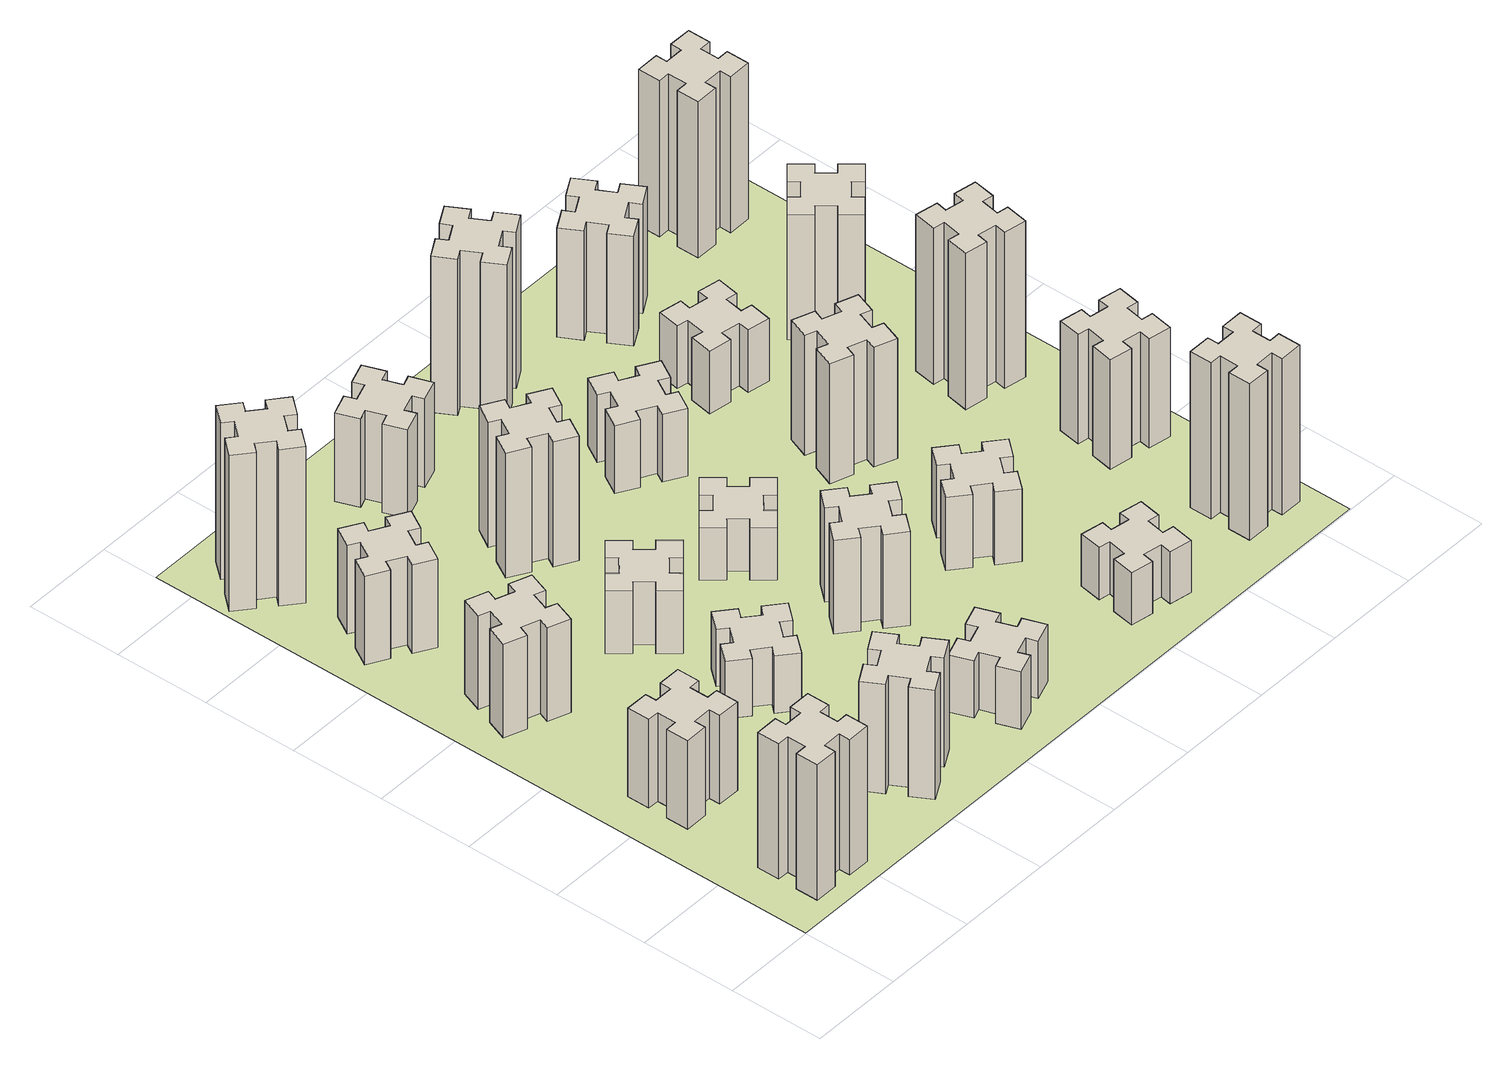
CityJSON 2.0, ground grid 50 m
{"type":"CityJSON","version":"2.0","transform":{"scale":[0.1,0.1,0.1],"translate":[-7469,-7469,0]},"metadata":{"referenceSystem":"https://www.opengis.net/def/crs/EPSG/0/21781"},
"CityObjects":{
"building1":{"type":"Building","attributes":{"class":"1000","function":"1000","usage":"1000","yearOfConstruction":2016,"roofType":"1000","measuredHeight":78,"storeysAboveGround":30,"storeysBelowGround":0},"geometry":[{"type":"Solid","lod":"1","boundaries":[[[[0,1,2,3,4,5,6,7,8,9,10,11,12,13,14,15,16,17,18,19]],[[17,16,20,21]],[[16,15,22,20]],[[15,14,23,22]],[[14,13,24,23]],[[13,12,25,24]],[[12,11,26,25]],[[11,10,27,26]],[[10,9,28,27]],[[9,8,29,28]],[[8,7,30,29]],[[7,6,31,30]],[[6,5,32,31]],[[5,4,33,32]],[[4,3,34,33]],[[3,2,35,34]],[[2,1,36,35]],[[1,0,37,36]],[[0,19,38,37]],[[19,18,39,38]],[[18,17,21,39]],[[24,25,26,27,28,29,30,31,32,33,34,35,36,37,38,39,21,20,22,23]]]]}]},
"building2":{"type":"Building","attributes":{"class":"1000","function":"1000","usage":"1000","yearOfConstruction":2016,"roofType":"1000","measuredHeight":51,"storeysAboveGround":30,"storeysBelowGround":0},"geometry":[{"type":"Solid","lod":"1","boundaries":[[[[40,41,42,43,44,45,46,47,48,49,50,51,52,53,54,55,56,57,58,59]],[[57,56,60,61]],[[56,55,62,60]],[[55,54,63,62]],[[54,53,64,63]],[[53,52,65,64]],[[52,51,66,65]],[[51,50,67,66]],[[50,49,68,67]],[[49,48,69,68]],[[48,47,70,69]],[[47,46,71,70]],[[46,45,72,71]],[[45,44,73,72]],[[44,43,74,73]],[[43,42,75,74]],[[42,41,76,75]],[[41,40,77,76]],[[40,59,78,77]],[[59,58,79,78]],[[58,57,61,79]],[[64,65,66,67,68,69,70,71,72,73,74,75,76,77,78,79,61,60,62,63]]]]}]},
"building3":{"type":"Building","attributes":{"class":"1000","function":"1000","usage":"1000","yearOfConstruction":2016,"roofType":"1000","measuredHeight":54,"storeysAboveGround":30,"storeysBelowGround":0},"geometry":[{"type":"Solid","lod":"1","boundaries":[[[[80,81,82,83,84,85,86,87,88,89,90,91,92,93,94,95,96,97,98,99]],[[97,96,100,101]],[[96,95,102,100]],[[95,94,103,102]],[[94,93,104,103]],[[93,92,105,104]],[[92,91,106,105]],[[91,90,107,106]],[[90,89,108,107]],[[89,88,109,108]],[[88,87,110,109]],[[87,86,111,110]],[[86,85,112,111]],[[85,84,113,112]],[[84,83,114,113]],[[83,82,115,114]],[[82,81,116,115]],[[81,80,117,116]],[[80,99,118,117]],[[99,98,119,118]],[[98,97,101,119]],[[104,105,106,107,108,109,110,111,112,113,114,115,116,117,118,119,101,100,102,103]]]]}]},
"building4":{"type":"Building","attributes":{"class":"1000","function":"1000","usage":"1000","yearOfConstruction":2016,"roofType":"1000","measuredHeight":51,"storeysAboveGround":30,"storeysBelowGround":0},"geometry":[{"type":"Solid","lod":"1","boundaries":[[[[120,121,122,123,124,125,126,127,128,129,130,131,132,133,134,135,136,137,138,139]],[[137,136,140,141]],[[136,135,142,140]],[[135,134,143,142]],[[134,133,144,143]],[[133,132,145,144]],[[132,131,146,145]],[[131,130,147,146]],[[130,129,148,147]],[[129,128,149,148]],[[128,127,150,149]],[[127,126,151,150]],[[126,125,152,151]],[[125,124,153,152]],[[124,123,154,153]],[[123,122,155,154]],[[122,121,156,155]],[[121,120,157,156]],[[120,139,158,157]],[[139,138,159,158]],[[138,137,141,159]],[[144,145,146,147,148,149,150,151,152,153,154,155,156,157,158,159,141,140,142,143]]]]}]},
"building5":{"type":"Building","attributes":{"class":"1000","function":"1000","usage":"1000","yearOfConstruction":2016,"roofType":"1000","measuredHeight":63,"storeysAboveGround":30,"storeysBelowGround":0},"geometry":[{"type":"Solid","lod":"1","boundaries":[[[[160,161,162,163,164,165,166,167,168,169,170,171,172,173,174,175,176,177,178,179]],[[177,176,180,181]],[[176,175,182,180]],[[175,174,183,182]],[[174,173,184,183]],[[173,172,185,184]],[[172,171,186,185]],[[171,170,187,186]],[[170,169,188,187]],[[169,168,189,188]],[[168,167,190,189]],[[167,166,191,190]],[[166,165,192,191]],[[165,164,193,192]],[[164,163,194,193]],[[163,162,195,194]],[[162,161,196,195]],[[161,160,197,196]],[[160,179,198,197]],[[179,178,199,198]],[[178,177,181,199]],[[184,185,186,187,188,189,190,191,192,193,194,195,196,197,198,199,181,180,182,183]]]]}]},
"building6":{"type":"Building","attributes":{"class":"1000","function":"1000","usage":"1000","yearOfConstruction":2016,"roofType":"1000","measuredHeight":90,"storeysAboveGround":30,"storeysBelowGround":0},"geometry":[{"type":"Solid","lod":"1","boundaries":[[[[200,201,202,203,204,205,206,207,208,209,210,211,212,213,214,215,216,217,218,219]],[[217,216,220,221]],[[216,215,222,220]],[[215,214,223,222]],[[214,213,224,223]],[[213,212,225,224]],[[212,211,226,225]],[[211,210,227,226]],[[210,209,228,227]],[[209,208,229,228]],[[208,207,230,229]],[[207,206,231,230]],[[206,205,232,231]],[[205,204,233,232]],[[204,203,234,233]],[[203,202,235,234]],[[202,201,236,235]],[[201,200,237,236]],[[200,219,238,237]],[[219,218,239,238]],[[218,217,221,239]],[[224,225,226,227,228,229,230,231,232,233,234,235,236,237,238,239,221,220,222,223]]]]}]},
"building7":{"type":"Building","attributes":{"class":"1000","function":"1000","usage":"1000","yearOfConstruction":2016,"roofType":"1000","measuredHeight":33,"storeysAboveGround":30,"storeysBelowGround":0},"geometry":[{"type":"Solid","lod":"1","boundaries":[[[[240,241,242,243,244,245,246,247,248,249,250,251,252,253,254,255,256,257,258,259]],[[257,256,260,261]],[[256,255,262,260]],[[255,254,263,262]],[[254,253,264,263]],[[253,252,265,264]],[[252,251,266,265]],[[251,250,267,266]],[[250,249,268,267]],[[249,248,269,268]],[[248,247,270,269]],[[247,246,271,270]],[[246,245,272,271]],[[245,244,273,272]],[[244,243,274,273]],[[243,242,275,274]],[[242,241,276,275]],[[241,240,277,276]],[[240,259,278,277]],[[259,258,279,278]],[[258,257,261,279]],[[264,265,266,267,268,269,270,271,272,273,274,275,276,277,278,279,261,260,262,263]]]]}]},
"building8":{"type":"Building","attributes":{"class":"1000","function":"1000","usage":"1000","yearOfConstruction":2016,"roofType":"1000","measuredHeight":36,"storeysAboveGround":30,"storeysBelowGround":0},"geometry":[{"type":"Solid","lod":"1","boundaries":[[[[280,281,282,283,284,285,286,287,288,289,290,291,292,293,294,295,296,297,298,299]],[[297,296,300,301]],[[296,295,302,300]],[[295,294,303,302]],[[294,293,304,303]],[[293,292,305,304]],[[292,291,306,305]],[[291,290,307,306]],[[290,289,308,307]],[[289,288,309,308]],[[288,287,310,309]],[[287,286,311,310]],[[286,285,312,311]],[[285,284,313,312]],[[284,283,314,313]],[[283,282,315,314]],[[282,281,316,315]],[[281,280,317,316]],[[280,299,318,317]],[[299,298,319,318]],[[298,297,301,319]],[[304,305,306,307,308,309,310,311,312,313,314,315,316,317,318,319,301,300,302,303]]]]}]},
"building9":{"type":"Building","attributes":{"class":"1000","function":"1000","usage":"1000","yearOfConstruction":2016,"roofType":"1000","measuredHeight":33,"storeysAboveGround":30,"storeysBelowGround":0},"geometry":[{"type":"Solid","lod":"1","boundaries":[[[[320,321,322,323,324,325,326,327,328,329,330,331,332,333,334,335,336,337,338,339]],[[337,336,340,341]],[[336,335,342,340]],[[335,334,343,342]],[[334,333,344,343]],[[333,332,345,344]],[[332,331,346,345]],[[331,330,347,346]],[[330,329,348,347]],[[329,328,349,348]],[[328,327,350,349]],[[327,326,351,350]],[[326,325,352,351]],[[325,324,353,352]],[[324,323,354,353]],[[323,322,355,354]],[[322,321,356,355]],[[321,320,357,356]],[[320,339,358,357]],[[339,338,359,358]],[[338,337,341,359]],[[344,345,346,347,348,349,350,351,352,353,354,355,356,357,358,359,341,340,342,343]]]]}]},
"building10":{"type":"Building","attributes":{"class":"1000","function":"1000","usage":"1000","yearOfConstruction":2016,"roofType":"1000","measuredHeight":72,"storeysAboveGround":30,"storeysBelowGround":0},"geometry":[{"type":"Solid","lod":"1","boundaries":[[[[360,361,362,363,364,365,366,367,368,369,370,371,372,373,374,375,376,377,378,379]],[[377,376,380,381]],[[376,375,382,380]],[[375,374,383,382]],[[374,373,384,383]],[[373,372,385,384]],[[372,371,386,385]],[[371,370,387,386]],[[370,369,388,387]],[[369,368,389,388]],[[368,367,390,389]],[[367,366,391,390]],[[366,365,392,391]],[[365,364,393,392]],[[364,363,394,393]],[[363,362,395,394]],[[362,361,396,395]],[[361,360,397,396]],[[360,379,398,397]],[[379,378,399,398]],[[378,377,381,399]],[[384,385,386,387,388,389,390,391,392,393,394,395,396,397,398,399,381,380,382,383]]]]}]},
"building11":{"type":"Building","attributes":{"class":"1000","function":"1000","usage":"1000","yearOfConstruction":2016,"roofType":"1000","measuredHeight":51,"storeysAboveGround":30,"storeysBelowGround":0},"geometry":[{"type":"Solid","lod":"1","boundaries":[[[[400,401,402,403,404,405,406,407,408,409,410,411,412,413,414,415,416,417,418,419]],[[417,416,420,421]],[[416,415,422,420]],[[415,414,423,422]],[[414,413,424,423]],[[413,412,425,424]],[[412,411,426,425]],[[411,410,427,426]],[[410,409,428,427]],[[409,408,429,428]],[[408,407,430,429]],[[407,406,431,430]],[[406,405,432,431]],[[405,404,433,432]],[[404,403,434,433]],[[403,402,435,434]],[[402,401,436,435]],[[401,400,437,436]],[[400,419,438,437]],[[419,418,439,438]],[[418,417,421,439]],[[424,425,426,427,428,429,430,431,432,433,434,435,436,437,438,439,421,420,422,423]]]]}]},
"building12":{"type":"Building","attributes":{"class":"1000","function":"1000","usage":"1000","yearOfConstruction":2016,"roofType":"1000","measuredHeight":54,"storeysAboveGround":30,"storeysBelowGround":0},"geometry":[{"type":"Solid","lod":"1","boundaries":[[[[440,441,442,443,444,445,446,447,448,449,450,451,452,453,454,455,456,457,458,459]],[[457,456,460,461]],[[456,455,462,460]],[[455,454,463,462]],[[454,453,464,463]],[[453,452,465,464]],[[452,451,466,465]],[[451,450,467,466]],[[450,449,468,467]],[[449,448,469,468]],[[448,447,470,469]],[[447,446,471,470]],[[446,445,472,471]],[[445,444,473,472]],[[444,443,474,473]],[[443,442,475,474]],[[442,441,476,475]],[[441,440,477,476]],[[440,459,478,477]],[[459,458,479,478]],[[458,457,461,479]],[[464,465,466,467,468,469,470,471,472,473,474,475,476,477,478,479,461,460,462,463]]]]}]},
"building13":{"type":"Building","attributes":{"class":"1000","function":"1000","usage":"1000","yearOfConstruction":2016,"roofType":"1000","measuredHeight":30,"storeysAboveGround":30,"storeysBelowGround":0},"geometry":[{"type":"Solid","lod":"1","boundaries":[[[[480,481,482,483,484,485,486,487,488,489,490,491,492,493,494,495,496,497,498,499]],[[497,496,500,501]],[[496,495,502,500]],[[495,494,503,502]],[[494,493,504,503]],[[493,492,505,504]],[[492,491,506,505]],[[491,490,507,506]],[[490,489,508,507]],[[489,488,509,508]],[[488,487,510,509]],[[487,486,511,510]],[[486,485,512,511]],[[485,484,513,512]],[[484,483,514,513]],[[483,482,515,514]],[[482,481,516,515]],[[481,480,517,516]],[[480,499,518,517]],[[499,498,519,518]],[[498,497,501,519]],[[504,505,506,507,508,509,510,511,512,513,514,515,516,517,518,519,501,500,502,503]]]]}]},
"building14":{"type":"Building","attributes":{"class":"1000","function":"1000","usage":"1000","yearOfConstruction":2016,"roofType":"1000","measuredHeight":39,"storeysAboveGround":30,"storeysBelowGround":0},"geometry":[{"type":"Solid","lod":"1","boundaries":[[[[520,521,522,523,524,525,526,527,528,529,530,531,532,533,534,535,536,537,538,539]],[[537,536,540,541]],[[536,535,542,540]],[[535,534,543,542]],[[534,533,544,543]],[[533,532,545,544]],[[532,531,546,545]],[[531,530,547,546]],[[530,529,548,547]],[[529,528,549,548]],[[528,527,550,549]],[[527,526,551,550]],[[526,525,552,551]],[[525,524,553,552]],[[524,523,554,553]],[[523,522,555,554]],[[522,521,556,555]],[[521,520,557,556]],[[520,539,558,557]],[[539,538,559,558]],[[538,537,541,559]],[[544,545,546,547,548,549,550,551,552,553,554,555,556,557,558,559,541,540,542,543]]]]}]},
"building15":{"type":"Building","attributes":{"class":"1000","function":"1000","usage":"1000","yearOfConstruction":2016,"roofType":"1000","measuredHeight":30,"storeysAboveGround":30,"storeysBelowGround":0},"geometry":[{"type":"Solid","lod":"1","boundaries":[[[[560,561,562,563,564,565,566,567,568,569,570,571,572,573,574,575,576,577,578,579]],[[577,576,580,581]],[[576,575,582,580]],[[575,574,583,582]],[[574,573,584,583]],[[573,572,585,584]],[[572,571,586,585]],[[571,570,587,586]],[[570,569,588,587]],[[569,568,589,588]],[[568,567,590,589]],[[567,566,591,590]],[[566,565,592,591]],[[565,564,593,592]],[[564,563,594,593]],[[563,562,595,594]],[[562,561,596,595]],[[561,560,597,596]],[[560,579,598,597]],[[579,578,599,598]],[[578,577,581,599]],[[584,585,586,587,588,589,590,591,592,593,594,595,596,597,598,599,581,580,582,583]]]]}]},
"building16":{"type":"Building","attributes":{"class":"1000","function":"1000","usage":"1000","yearOfConstruction":2016,"roofType":"1000","measuredHeight":42,"storeysAboveGround":30,"storeysBelowGround":0},"geometry":[{"type":"Solid","lod":"1","boundaries":[[[[600,601,602,603,604,605,606,607,608,609,610,611,612,613,614,615,616,617,618,619]],[[617,616,620,621]],[[616,615,622,620]],[[615,614,623,622]],[[614,613,624,623]],[[613,612,625,624]],[[612,611,626,625]],[[611,610,627,626]],[[610,609,628,627]],[[609,608,629,628]],[[608,607,630,629]],[[607,606,631,630]],[[606,605,632,631]],[[605,604,633,632]],[[604,603,634,633]],[[603,602,635,634]],[[602,601,636,635]],[[601,600,637,636]],[[600,619,638,637]],[[619,618,639,638]],[[618,617,621,639]],[[624,625,626,627,628,629,630,631,632,633,634,635,636,637,638,639,621,620,622,623]]]]}]},
"building17":{"type":"Building","attributes":{"class":"1000","function":"1000","usage":"1000","yearOfConstruction":2016,"roofType":"1000","measuredHeight":90,"storeysAboveGround":30,"storeysBelowGround":0},"geometry":[{"type":"Solid","lod":"1","boundaries":[[[[640,641,642,643,644,645,646,647,648,649,650,651,652,653,654,655,656,657,658,659]],[[657,656,660,661]],[[656,655,662,660]],[[655,654,663,662]],[[654,653,664,663]],[[653,652,665,664]],[[652,651,666,665]],[[651,650,667,666]],[[650,649,668,667]],[[649,648,669,668]],[[648,647,670,669]],[[647,646,671,670]],[[646,645,672,671]],[[645,644,673,672]],[[644,643,674,673]],[[643,642,675,674]],[[642,641,676,675]],[[641,640,677,676]],[[640,659,678,677]],[[659,658,679,678]],[[658,657,661,679]],[[664,665,666,667,668,669,670,671,672,673,674,675,676,677,678,679,661,660,662,663]]]]}]},
"building18":{"type":"Building","attributes":{"class":"1000","function":"1000","usage":"1000","yearOfConstruction":2016,"roofType":"1000","measuredHeight":69,"storeysAboveGround":30,"storeysBelowGround":0},"geometry":[{"type":"Solid","lod":"1","boundaries":[[[[680,681,682,683,684,685,686,687,688,689,690,691,692,693,694,695,696,697,698,699]],[[697,696,700,701]],[[696,695,702,700]],[[695,694,703,702]],[[694,693,704,703]],[[693,692,705,704]],[[692,691,706,705]],[[691,690,707,706]],[[690,689,708,707]],[[689,688,709,708]],[[688,687,710,709]],[[687,686,711,710]],[[686,685,712,711]],[[685,684,713,712]],[[684,683,714,713]],[[683,682,715,714]],[[682,681,716,715]],[[681,680,717,716]],[[680,699,718,717]],[[699,698,719,718]],[[698,697,701,719]],[[704,705,706,707,708,709,710,711,712,713,714,715,716,717,718,719,701,700,702,703]]]]}]},
"building19":{"type":"Building","attributes":{"class":"1000","function":"1000","usage":"1000","yearOfConstruction":2016,"roofType":"1000","measuredHeight":36,"storeysAboveGround":30,"storeysBelowGround":0},"geometry":[{"type":"Solid","lod":"1","boundaries":[[[[720,721,722,723,724,725,726,727,728,729,730,731,732,733,734,735,736,737,738,739]],[[737,736,740,741]],[[736,735,742,740]],[[735,734,743,742]],[[734,733,744,743]],[[733,732,745,744]],[[732,731,746,745]],[[731,730,747,746]],[[730,729,748,747]],[[729,728,749,748]],[[728,727,750,749]],[[727,726,751,750]],[[726,725,752,751]],[[725,724,753,752]],[[724,723,754,753]],[[723,722,755,754]],[[722,721,756,755]],[[721,720,757,756]],[[720,739,758,757]],[[739,738,759,758]],[[738,737,741,759]],[[744,745,746,747,748,749,750,751,752,753,754,755,756,757,758,759,741,740,742,743]]]]}]},
"building20":{"type":"Building","attributes":{"class":"1000","function":"1000","usage":"1000","yearOfConstruction":2016,"roofType":"1000","measuredHeight":90,"storeysAboveGround":30,"storeysBelowGround":0},"geometry":[{"type":"Solid","lod":"1","boundaries":[[[[760,761,762,763,764,765,766,767,768,769,770,771,772,773,774,775,776,777,778,779]],[[777,776,780,781]],[[776,775,782,780]],[[775,774,783,782]],[[774,773,784,783]],[[773,772,785,784]],[[772,771,786,785]],[[771,770,787,786]],[[770,769,788,787]],[[769,768,789,788]],[[768,767,790,789]],[[767,766,791,790]],[[766,765,792,791]],[[765,764,793,792]],[[764,763,794,793]],[[763,762,795,794]],[[762,761,796,795]],[[761,760,797,796]],[[760,779,798,797]],[[779,778,799,798]],[[778,777,781,799]],[[784,785,786,787,788,789,790,791,792,793,794,795,796,797,798,799,781,780,782,783]]]]}]},
"building21":{"type":"Building","attributes":{"class":"1000","function":"1000","usage":"1000","yearOfConstruction":2016,"roofType":"1000","measuredHeight":63,"storeysAboveGround":30,"storeysBelowGround":0},"geometry":[{"type":"Solid","lod":"1","boundaries":[[[[800,801,802,803,804,805,806,807,808,809,810,811,812,813,814,815,816,817,818,819]],[[817,816,820,821]],[[816,815,822,820]],[[815,814,823,822]],[[814,813,824,823]],[[813,812,825,824]],[[812,811,826,825]],[[811,810,827,826]],[[810,809,828,827]],[[809,808,829,828]],[[808,807,830,829]],[[807,806,831,830]],[[806,805,832,831]],[[805,804,833,832]],[[804,803,834,833]],[[803,802,835,834]],[[802,801,836,835]],[[801,800,837,836]],[[800,819,838,837]],[[819,818,839,838]],[[818,817,821,839]],[[824,825,826,827,828,829,830,831,832,833,834,835,836,837,838,839,821,820,822,823]]]]}]},
"building22":{"type":"Building","attributes":{"class":"1000","function":"1000","usage":"1000","yearOfConstruction":2016,"roofType":"1000","measuredHeight":63,"storeysAboveGround":30,"storeysBelowGround":0},"geometry":[{"type":"Solid","lod":"1","boundaries":[[[[840,841,842,843,844,845,846,847,848,849,850,851,852,853,854,855,856,857,858,859]],[[857,856,860,861]],[[856,855,862,860]],[[855,854,863,862]],[[854,853,864,863]],[[853,852,865,864]],[[852,851,866,865]],[[851,850,867,866]],[[850,849,868,867]],[[849,848,869,868]],[[848,847,870,869]],[[847,846,871,870]],[[846,845,872,871]],[[845,844,873,872]],[[844,843,874,873]],[[843,842,875,874]],[[842,841,876,875]],[[841,840,877,876]],[[840,859,878,877]],[[859,858,879,878]],[[858,857,861,879]],[[864,865,866,867,868,869,870,871,872,873,874,875,876,877,878,879,861,860,862,863]]]]}]},
"building23":{"type":"Building","attributes":{"class":"1000","function":"1000","usage":"1000","yearOfConstruction":2016,"roofType":"1000","measuredHeight":90,"storeysAboveGround":30,"storeysBelowGround":0},"geometry":[{"type":"Solid","lod":"1","boundaries":[[[[880,881,882,883,884,885,886,887,888,889,890,891,892,893,894,895,896,897,898,899]],[[897,896,900,901]],[[896,895,902,900]],[[895,894,903,902]],[[894,893,904,903]],[[893,892,905,904]],[[892,891,906,905]],[[891,890,907,906]],[[890,889,908,907]],[[889,888,909,908]],[[888,887,910,909]],[[887,886,911,910]],[[886,885,912,911]],[[885,884,913,912]],[[884,883,914,913]],[[883,882,915,914]],[[882,881,916,915]],[[881,880,917,916]],[[880,899,918,917]],[[899,898,919,918]],[[898,897,901,919]],[[904,905,906,907,908,909,910,911,912,913,914,915,916,917,918,919,901,900,902,903]]]]}]},
"building24":{"type":"Building","attributes":{"class":"1000","function":"1000","usage":"1000","yearOfConstruction":2016,"roofType":"1000","measuredHeight":72,"storeysAboveGround":30,"storeysBelowGround":0},"geometry":[{"type":"Solid","lod":"1","boundaries":[[[[920,921,922,923,924,925,926,927,928,929,930,931,932,933,934,935,936,937,938,939]],[[937,936,940,941]],[[936,935,942,940]],[[935,934,943,942]],[[934,933,944,943]],[[933,932,945,944]],[[932,931,946,945]],[[931,930,947,946]],[[930,929,948,947]],[[929,928,949,948]],[[928,927,950,949]],[[927,926,951,950]],[[926,925,952,951]],[[925,924,953,952]],[[924,923,954,953]],[[923,922,955,954]],[[922,921,956,955]],[[921,920,957,956]],[[920,939,958,957]],[[939,938,959,958]],[[938,937,941,959]],[[944,945,946,947,948,949,950,951,952,953,954,955,956,957,958,959,941,940,942,943]]]]}]},
"building25":{"type":"Building","attributes":{"class":"1000","function":"1000","usage":"1000","yearOfConstruction":2016,"roofType":"1000","measuredHeight":90,"storeysAboveGround":30,"storeysBelowGround":0},"geometry":[{"type":"Solid","lod":"1","boundaries":[[[[960,961,962,963,964,965,966,967,968,969,970,971,972,973,974,975,976,977,978,979]],[[977,976,980,981]],[[976,975,982,980]],[[975,974,983,982]],[[974,973,984,983]],[[973,972,985,984]],[[972,971,986,985]],[[971,970,987,986]],[[970,969,988,987]],[[969,968,989,988]],[[968,967,990,989]],[[967,966,991,990]],[[966,965,992,991]],[[965,964,993,992]],[[964,963,994,993]],[[963,962,995,994]],[[962,961,996,995]],[[961,960,997,996]],[[960,979,998,997]],[[979,978,999,998]],[[978,977,981,999]],[[984,985,986,987,988,989,990,991,992,993,994,995,996,997,998,999,981,980,982,983]]]]}]},
"landuse1":{"type":"LandUse","attributes":{"name":"plot1","function":"1010"},"geometry":[{"type":"MultiSurface","lod":"1","boundaries":[[[1000,1001,1002,1003]]]}]}
},
"vertices":[
[265,325,0],[265,225,0],[205,225,0],[205,105,0],[325,105,0],[325,165,0],[425,165,0],[425,105,0],[545,105,0],[545,225,0],[485,225,0],[485,325,0],[545,325,0],[545,445,0],[425,445,0],[425,385,0],[325,385,0],[325,445,0],[205,445,0],[205,325,0],[325,385,780],[325,445,780],[425,385,780],[425,445,780],[545,445,780],[545,325,780],[485,325,780],[485,225,780],[545,225,780],[545,105,780],[425,105,780],[425,165,780],[325,165,780],[325,105,780],[205,105,780],[205,225,780],[265,225,780],[265,325,780],[205,325,780],[205,445,780],
[265,1065,0],[265,965,0],[205,965,0],[205,845,0],[325,845,0],[325,905,0],[425,905,0],[425,845,0],[545,845,0],[545,965,0],[485,965,0],[485,1065,0],[545,1065,0],[545,1185,0],[425,1185,0],[425,1125,0],[325,1125,0],[325,1185,0],[205,1185,0],[205,1065,0],[325,1125,510],[325,1185,510],[425,1125,510],[425,1185,510],[545,1185,510],[545,1065,510],[485,1065,510],[485,965,510],[545,965,510],[545,845,510],[425,845,510],[425,905,510],[325,905,510],[325,845,510],[205,845,510],[205,965,510],[265,965,510],[265,1065,510],[205,1065,510],[205,1185,510],
[291,1869,0],[385,1835,0],[364,1779,0],[477,1737,0],[518,1850,0],[462,1871,0],[496,1965,0],[552,1944,0],[593,2057,0],[480,2098,0],[460,2042,0],[366,2076,0],[387,2132,0],[274,2173,0],[233,2060,0],[289,2040,0],[255,1946,0],[199,1967,0],[157,1854,0],[270,1813,0],[255,1946,540],[199,1967,540],[289,2040,540],[233,2060,540],[274,2173,540],[387,2132,540],[366,2076,540],[460,2042,540],[480,2098,540],[593,2057,540],[552,1944,540],[496,1965,540],[462,1871,540],[518,1850,540],[477,1737,540],[364,1779,540],[385,1835,540],[291,1869,540],[270,1813,540],[157,1854,540],
[446,2597,0],[496,2684,0],[548,2654,0],[608,2758,0],[504,2818,0],[474,2766,0],[387,2816,0],[417,2868,0],[313,2928,0],[253,2824,0],[305,2794,0],[255,2707,0],[203,2737,0],[143,2633,0],[247,2573,0],[277,2625,0],[364,2575,0],[334,2523,0],[438,2463,0],[498,2567,0],[364,2575,510],[334,2523,510],[277,2625,510],[247,2573,510],[143,2633,510],[203,2737,510],[255,2707,510],[305,2794,510],[253,2824,510],[313,2928,510],[417,2868,510],[387,2816,510],[474,2766,510],[504,2818,510],[608,2758,510],[548,2654,510],[496,2684,510],[446,2597,510],[498,2567,510],[438,2463,510],
[1127,255,0],[1214,305,0],[1244,253,0],[1348,313,0],[1288,417,0],[1236,387,0],[1186,474,0],[1238,504,0],[1178,608,0],[1074,548,0],[1104,496,0],[1017,446,0],[987,498,0],[883,438,0],[943,334,0],[995,364,0],[1045,277,0],[993,247,0],[1053,143,0],[1157,203,0],[1045,277,630],[993,247,630],[995,364,630],[943,334,630],[883,438,630],[987,498,630],[1017,446,630],[1104,496,630],[1074,548,630],[1178,608,630],[1238,504,630],[1186,474,630],[1236,387,630],[1288,417,630],[1348,313,630],[1244,253,630],[1214,305,630],[1127,255,630],[1157,203,630],[1053,143,630],
[384,3387,0],[308,3452,0],[346,3498,0],[254,3575,0],[177,3483,0],[223,3444,0],[159,3368,0],[113,3406,0],[36,3314,0],[128,3237,0],[166,3283,0],[243,3219,0],[204,3173,0],[296,3096,0],[373,3188,0],[327,3226,0],[392,3303,0],[438,3264,0],[515,3356,0],[423,3433,0],[392,3303,900],[438,3264,900],[327,3226,900],[373,3188,900],[296,3096,900],[204,3173,900],[243,3219,900],[166,3283,900],[128,3237,900],[36,3314,900],[113,3406,900],[159,3368,900],[223,3444,900],[177,3483,900],[254,3575,900],[346,3498,900],[308,3452,900],[384,3387,900],[423,3433,900],[515,3356,900],
[1224,1267,0],[1148,1332,0],[1186,1378,0],[1094,1455,0],[1017,1363,0],[1063,1324,0],[999,1248,0],[953,1286,0],[876,1194,0],[968,1117,0],[1006,1163,0],[1083,1099,0],[1044,1053,0],[1136,976,0],[1213,1068,0],[1167,1106,0],[1232,1183,0],[1278,1144,0],[1355,1236,0],[1263,1313,0],[1232,1183,330],[1278,1144,330],[1167,1106,330],[1213,1068,330],[1136,976,330],[1044,1053,330],[1083,1099,330],[1006,1163,330],[968,1117,330],[876,1194,330],[953,1286,330],[999,1248,330],[1063,1324,330],[1017,1363,330],[1094,1455,330],[1186,1378,330],[1148,1332,330],[1224,1267,330],[1263,1313,330],[1355,1236,330],
[1083,1972,0],[1006,1907,0],[968,1953,0],[876,1876,0],[953,1784,0],[999,1823,0],[1063,1746,0],[1017,1708,0],[1094,1616,0],[1186,1693,0],[1148,1739,0],[1224,1803,0],[1263,1757,0],[1355,1834,0],[1278,1926,0],[1232,1888,0],[1167,1964,0],[1213,2003,0],[1136,2095,0],[1044,2018,0],[1167,1964,360],[1213,2003,360],[1232,1888,360],[1278,1926,360],[1355,1834,360],[1263,1757,360],[1224,1803,360],[1148,1739,360],[1186,1693,360],[1094,1616,360],[1017,1708,360],[1063,1746,360],[999,1823,360],[953,1784,360],[876,1876,360],[968,1953,360],[1006,1907,360],[1083,1972,360],[1044,2018,360],[1136,2095,360],
[1765,496,0],[1671,462,0],[1650,518,0],[1537,477,0],[1579,364,0],[1635,385,0],[1669,291,0],[1613,270,0],[1654,157,0],[1767,199,0],[1746,255,0],[1840,289,0],[1860,233,0],[1973,274,0],[1932,387,0],[1876,366,0],[1842,460,0],[1898,480,0],[1857,593,0],[1744,552,0],[1842,460,330],[1898,480,330],[1876,366,330],[1932,387,330],[1973,274,330],[1860,233,330],[1840,289,330],[1746,255,330],[1767,199,330],[1654,157,330],[1613,270,330],[1669,291,330],[1635,385,330],[1579,364,330],[1537,477,330],[1650,518,330],[1671,462,330],[1765,496,330],[1744,552,330],[1857,593,330],
[1314,2666,0],[1227,2716,0],[1257,2768,0],[1153,2828,0],[1093,2724,0],[1145,2694,0],[1095,2607,0],[1043,2637,0],[983,2533,0],[1087,2473,0],[1117,2525,0],[1204,2475,0],[1174,2423,0],[1278,2363,0],[1338,2467,0],[1286,2497,0],[1336,2584,0],[1388,2554,0],[1448,2658,0],[1344,2718,0],[1336,2584,720],[1388,2554,720],[1286,2497,720],[1338,2467,720],[1278,2363,720],[1174,2423,720],[1204,2475,720],[1117,2525,720],[1087,2473,720],[983,2533,720],[1043,2637,720],[1095,2607,720],[1145,2694,720],[1093,2724,720],[1153,2828,720],[1257,2768,720],[1227,2716,720],[1314,2666,720],[1344,2718,720],[1448,2658,720],
[1125,3456,0],[1031,3422,0],[1010,3478,0],[897,3437,0],[939,3324,0],[995,3345,0],[1029,3251,0],[973,3230,0],[1014,3117,0],[1127,3159,0],[1106,3215,0],[1200,3249,0],[1220,3193,0],[1333,3234,0],[1292,3347,0],[1236,3326,0],[1202,3420,0],[1258,3440,0],[1217,3553,0],[1104,3512,0],[1202,3420,510],[1258,3440,510],[1236,3326,510],[1292,3347,510],[1333,3234,510],[1220,3193,510],[1200,3249,510],[1106,3215,510],[1127,3159,510],[1014,3117,510],[973,3230,510],[1029,3251,510],[995,3345,510],[939,3324,510],[897,3437,510],[1010,3478,510],[1031,3422,510],[1125,3456,510],[1104,3512,510],[1217,3553,510],
[1746,1163,0],[1823,1099,0],[1784,1053,0],[1876,976,0],[1953,1068,0],[1907,1106,0],[1972,1183,0],[2018,1144,0],[2095,1236,0],[2003,1313,0],[1964,1267,0],[1888,1332,0],[1926,1378,0],[1834,1455,0],[1757,1363,0],[1803,1324,0],[1739,1248,0],[1693,1286,0],[1616,1194,0],[1708,1117,0],[1739,1248,540],[1693,1286,540],[1803,1324,540],[1757,1363,540],[1834,1455,540],[1926,1378,540],[1888,1332,540],[1964,1267,540],[2003,1313,540],[2095,1236,540],[2018,1144,540],[1972,1183,540],[1907,1106,540],[1953,1068,540],[1876,976,540],[1784,1053,540],[1823,1099,540],[1746,1163,540],[1708,1117,540],[1616,1194,540],
[1872,1888,0],[1807,1964,0],[1853,2003,0],[1776,2095,0],[1684,2018,0],[1723,1972,0],[1646,1907,0],[1608,1953,0],[1516,1876,0],[1593,1784,0],[1639,1823,0],[1703,1746,0],[1657,1708,0],[1734,1616,0],[1826,1693,0],[1788,1739,0],[1864,1803,0],[1903,1757,0],[1995,1834,0],[1918,1926,0],[1864,1803,300],[1903,1757,300],[1788,1739,300],[1826,1693,300],[1734,1616,300],[1657,1708,300],[1703,1746,300],[1639,1823,300],[1593,1784,300],[1516,1876,300],[1608,1953,300],[1646,1907,300],[1723,1972,300],[1684,2018,300],[1776,2095,300],[1853,2003,300],[1807,1964,300],[1872,1888,300],[1918,1926,300],[1995,1834,300],
[2026,2497,0],[2076,2584,0],[2128,2554,0],[2188,2658,0],[2084,2718,0],[2054,2666,0],[1967,2716,0],[1997,2768,0],[1893,2828,0],[1833,2724,0],[1885,2694,0],[1835,2607,0],[1783,2637,0],[1723,2533,0],[1827,2473,0],[1857,2525,0],[1944,2475,0],[1914,2423,0],[2018,2363,0],[2078,2467,0],[1944,2475,390],[1914,2423,390],[1857,2525,390],[1827,2473,390],[1723,2533,390],[1783,2637,390],[1835,2607,390],[1885,2694,390],[1833,2724,390],[1893,2828,390],[1997,2768,390],[1967,2716,390],[2054,2666,390],[2084,2718,390],[2188,2658,390],[2128,2554,390],[2076,2584,390],[2026,2497,390],[2078,2467,390],[2018,2363,390],
[2596,444,0],[2578,345,0],[2519,356,0],[2498,237,0],[2617,217,0],[2627,276,0],[2725,258,0],[2715,199,0],[2833,178,0],[2854,297,0],[2795,307,0],[2812,405,0],[2871,395,0],[2892,513,0],[2774,534,0],[2764,475,0],[2665,492,0],[2676,551,0],[2557,572,0],[2537,454,0],[2665,492,300],[2676,551,300],[2764,475,300],[2774,534,300],[2892,513,300],[2871,395,300],[2812,405,300],[2795,307,300],[2854,297,300],[2833,178,300],[2715,199,300],[2725,258,300],[2627,276,300],[2617,217,300],[2498,237,300],[2519,356,300],[2578,345,300],[2596,444,300],[2537,454,300],[2557,572,300],
[2547,1006,0],[2612,1083,0],[2658,1044,0],[2735,1136,0],[2643,1213,0],[2604,1167,0],[2528,1232,0],[2566,1278,0],[2474,1355,0],[2397,1263,0],[2443,1224,0],[2379,1148,0],[2333,1186,0],[2256,1094,0],[2348,1017,0],[2386,1063,0],[2463,999,0],[2424,953,0],[2516,876,0],[2593,968,0],[2463,999,420],[2424,953,420],[2386,1063,420],[2348,1017,420],[2256,1094,420],[2333,1186,420],[2379,1148,420],[2443,1224,420],[2397,1263,420],[2474,1355,420],[2566,1278,420],[2528,1232,420],[2604,1167,420],[2643,1213,420],[2735,1136,420],[2658,1044,420],[2612,1083,420],[2547,1006,420],[2593,968,420],[2516,876,420],
[1844,3556,0],[1757,3506,0],[1727,3558,0],[1623,3498,0],[1683,3394,0],[1735,3424,0],[1785,3337,0],[1733,3307,0],[1793,3203,0],[1897,3263,0],[1867,3315,0],[1954,3365,0],[1984,3313,0],[2088,3373,0],[2028,3477,0],[1976,3447,0],[1926,3534,0],[1978,3564,0],[1918,3668,0],[1814,3608,0],[1926,3534,900],[1978,3564,900],[1976,3447,900],[2028,3477,900],[2088,3373,900],[1984,3313,900],[1954,3365,900],[1867,3315,900],[1897,3263,900],[1793,3203,900],[1733,3307,900],[1785,3337,900],[1735,3424,900],[1683,3394,900],[1623,3498,900],[1727,3558,900],[1757,3506,900],[1844,3556,900],[1814,3608,900],[1918,3668,900],
[2682,1871,0],[2716,1965,0],[2772,1944,0],[2813,2057,0],[2700,2098,0],[2680,2042,0],[2586,2076,0],[2607,2132,0],[2494,2173,0],[2453,2060,0],[2509,2040,0],[2475,1946,0],[2419,1967,0],[2377,1854,0],[2490,1813,0],[2511,1869,0],[2605,1835,0],[2584,1779,0],[2697,1737,0],[2738,1850,0],[2605,1835,690],[2584,1779,690],[2511,1869,690],[2490,1813,690],[2377,1854,690],[2419,1967,690],[2475,1946,690],[2509,2040,690],[2453,2060,690],[2494,2173,690],[2607,2132,690],[2586,2076,690],[2680,2042,690],[2700,2098,690],[2813,2057,690],[2772,1944,690],[2716,1965,690],[2682,1871,690],[2738,1850,690],[2697,1737,690],
[2664,2795,0],[2565,2812,0],[2576,2871,0],[2457,2892,0],[2437,2774,0],[2496,2764,0],[2478,2665,0],[2419,2676,0],[2398,2557,0],[2517,2537,0],[2527,2596,0],[2625,2578,0],[2615,2519,0],[2733,2498,0],[2754,2617,0],[2695,2627,0],[2712,2725,0],[2771,2715,0],[2792,2833,0],[2674,2854,0],[2712,2725,360],[2771,2715,360],[2695,2627,360],[2754,2617,360],[2733,2498,360],[2615,2519,360],[2625,2578,360],[2527,2596,360],[2517,2537,360],[2398,2557,360],[2419,2676,360],[2478,2665,360],[2496,2764,360],[2437,2774,360],[2457,2892,360],[2576,2871,360],[2565,2812,360],[2664,2795,360],[2674,2854,360],[2792,2833,360],
[3325,425,0],[3325,325,0],[3265,325,0],[3265,205,0],[3385,205,0],[3385,265,0],[3485,265,0],[3485,205,0],[3605,205,0],[3605,325,0],[3545,325,0],[3545,425,0],[3605,425,0],[3605,545,0],[3485,545,0],[3485,485,0],[3385,485,0],[3385,545,0],[3265,545,0],[3265,425,0],[3385,485,900],[3385,545,900],[3485,485,900],[3485,545,900],[3605,545,900],[3605,425,900],[3545,425,900],[3545,325,900],[3605,325,900],[3605,205,900],[3485,205,900],[3485,265,900],[3385,265,900],[3385,205,900],[3265,205,900],[3265,325,900],[3325,325,900],[3325,425,900],[3265,425,900],[3265,545,900],
[2716,3347,0],[2666,3434,0],[2718,3464,0],[2658,3568,0],[2554,3508,0],[2584,3456,0],[2497,3406,0],[2467,3458,0],[2363,3398,0],[2423,3294,0],[2475,3324,0],[2525,3237,0],[2473,3207,0],[2533,3103,0],[2637,3163,0],[2607,3215,0],[2694,3265,0],[2724,3213,0],[2828,3273,0],[2768,3377,0],[2694,3265,630],[2724,3213,630],[2607,3215,630],[2637,3163,630],[2533,3103,630],[2473,3207,630],[2525,3237,630],[2475,3324,630],[2423,3294,630],[2363,3398,630],[2467,3458,630],[2497,3406,630],[2584,3456,630],[2554,3508,630],[2658,3568,630],[2718,3464,630],[2666,3434,630],[2716,3347,630],[2768,3377,630],[2828,3273,630],
[3367,1016,0],[3465,998,0],[3455,939,0],[3573,918,0],[3594,1037,0],[3535,1047,0],[3552,1145,0],[3611,1135,0],[3632,1253,0],[3514,1274,0],[3504,1215,0],[3405,1232,0],[3416,1291,0],[3297,1312,0],[3277,1194,0],[3336,1184,0],[3318,1085,0],[3259,1096,0],[3238,977,0],[3357,957,0],[3318,1085,630],[3259,1096,630],[3336,1184,630],[3277,1194,630],[3297,1312,630],[3416,1291,630],[3405,1232,630],[3504,1215,630],[3514,1274,630],[3632,1253,630],[3611,1135,630],[3552,1145,630],[3535,1047,630],[3594,1037,630],[3573,918,630],[3455,939,630],[3465,998,630],[3367,1016,630],[3357,957,630],[3238,977,630],
[3267,1756,0],[3365,1738,0],[3355,1679,0],[3473,1658,0],[3494,1777,0],[3435,1787,0],[3452,1885,0],[3511,1875,0],[3532,1993,0],[3414,2014,0],[3404,1955,0],[3305,1972,0],[3316,2031,0],[3197,2052,0],[3177,1934,0],[3236,1924,0],[3218,1825,0],[3159,1836,0],[3138,1717,0],[3257,1697,0],[3218,1825,900],[3159,1836,900],[3236,1924,900],[3177,1934,900],[3197,2052,900],[3316,2031,900],[3305,1972,900],[3404,1955,900],[3414,2014,900],[3532,1993,900],[3511,1875,900],[3452,1885,900],[3435,1787,900],[3494,1777,900],[3473,1658,900],[3355,1679,900],[3365,1738,900],[3267,1756,900],[3257,1697,900],[3138,1717,900],
[3119,2563,0],[3183,2486,0],[3137,2448,0],[3214,2356,0],[3306,2433,0],[3268,2479,0],[3344,2543,0],[3383,2497,0],[3475,2574,0],[3398,2666,0],[3352,2628,0],[3287,2704,0],[3333,2743,0],[3256,2835,0],[3164,2758,0],[3203,2712,0],[3126,2647,0],[3088,2693,0],[2996,2616,0],[3073,2524,0],[3126,2647,720],[3088,2693,720],[3203,2712,720],[3164,2758,720],[3256,2835,720],[3333,2743,720],[3287,2704,720],[3352,2628,720],[3398,2666,720],[3475,2574,720],[3383,2497,720],[3344,2543,720],[3268,2479,720],[3306,2433,720],[3214,2356,720],[3137,2448,720],[3183,2486,720],[3119,2563,720],[3073,2524,720],[2996,2616,720],
[3285,3325,0],[3385,3325,0],[3385,3265,0],[3505,3265,0],[3505,3385,0],[3445,3385,0],[3445,3485,0],[3505,3485,0],[3505,3605,0],[3385,3605,0],[3385,3545,0],[3285,3545,0],[3285,3605,0],[3165,3605,0],[3165,3485,0],[3225,3485,0],[3225,3385,0],[3165,3385,0],[3165,3265,0],[3285,3265,0],[3225,3385,900],[3165,3385,900],[3225,3485,900],[3165,3485,900],[3165,3605,900],[3285,3605,900],[3285,3545,900],[3385,3545,900],[3385,3605,900],[3505,3605,900],[3505,3485,900],[3445,3485,900],[3445,3385,900],[3505,3385,900],[3505,3265,900],[3385,3265,900],[3385,3325,900],[3285,3325,900],[3285,3265,900],[3165,3265,900],
[5,3705,0],[3705,3705,0],[3705,5,0],[5,5,0]
]}
